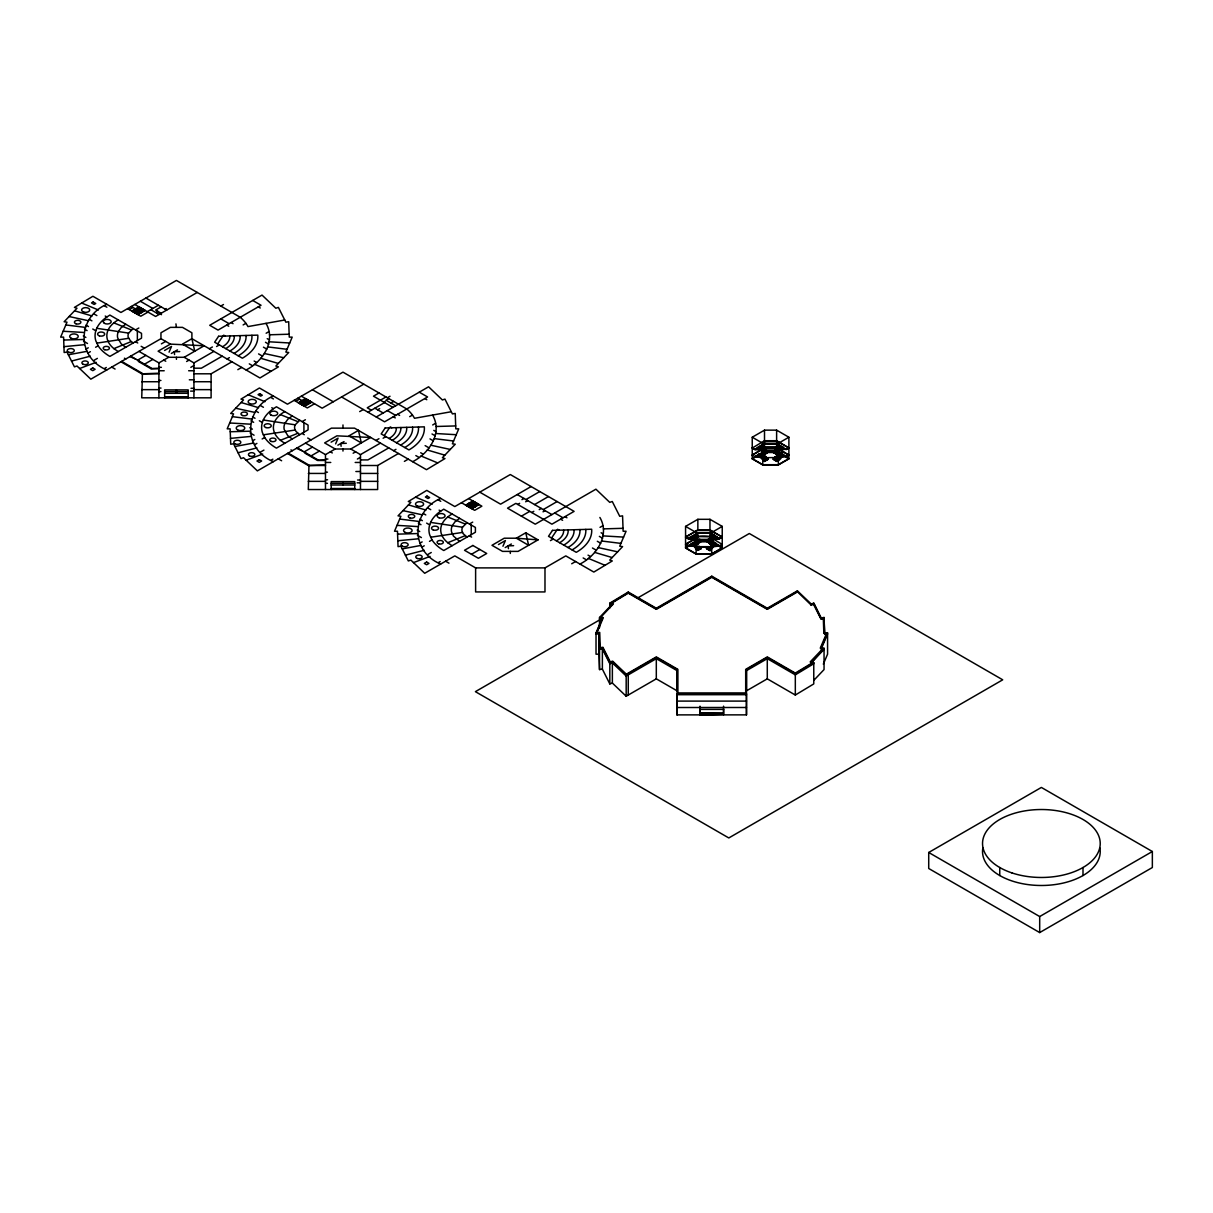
<?xml version="1.0" encoding="UTF-8"?>
<svg xmlns="http://www.w3.org/2000/svg" width="1213" height="1213" viewBox="0 0 1213 1213"><rect width="100%" height="100%" fill="white"/><g stroke="black" fill="none" stroke-linecap="round" stroke-linejoin="round"><path stroke-width="1.5" d="M246.072 369.965C262.463 361.823 276.443 341.232 266.011 323.355M412.632 461.683C429.008 453.541 442.988 432.95 432.571 415.058M579.95 564.06C596.341 555.918 610.321 535.342 599.889 517.451M106.774 304.296C77.496 316.972 75.691 356.986 106.774 369.965M273.319 395.999C244.04 408.69 242.251 448.704 273.319 461.683M440.653 498.391C411.374 511.082 409.569 551.081 440.653 564.06M95.797 330.77L96.737 328.298A50.628 29.233 0 0 1 106.88 316.972L109.883 315.077L141.527 333.348L141.527 338.154L109.883 356.41A50.628 29.233 0 0 1 98.147 345.781L95.842 340.883A50.628 29.233 0 0 1 95.797 330.77L92.764 329.026M262.342 422.488L263.282 420.001A50.628 29.233 0 0 1 273.425 408.69L276.443 406.795L308.072 425.066L308.072 429.857L276.443 448.128A50.628 29.233 0 0 1 264.692 437.499L262.402 432.601A50.628 29.233 0 0 1 262.342 422.488L259.324 420.744M429.675 524.88L430.615 522.394A50.628 29.233 0 0 1 440.759 511.082L443.761 509.187L475.405 527.443L475.405 532.249L443.761 550.52A50.628 29.233 0 0 1 432.025 539.891L429.736 534.994A50.628 29.233 0 0 1 429.675 524.88L426.642 523.121M626.181 696.232L626.181 674.928L656.309 657.537L677.112 669.546L677.112 690.849L656.309 678.84L626.181 696.232L612.368 683.071L609.821 683.92L602.376 669.136L599.525 669.576L598.964 654.186L596.023 654.186L596.023 632.883L602.376 617.933L599.525 617.493L599.525 627.788M596.72 632.337L602.376 617.933M746.465 670.668L767.283 658.659L795.319 674.853L813.771 663.738L811.224 662.889L824.052 649.395L821.216 648.955L821.216 647.833L827.569 632.883L824.628 632.883L824.052 617.493L821.216 617.933L813.771 603.149L811.224 603.998L797.396 590.837L767.283 608.229L711.788 576.19L656.309 608.229L628.258 592.035L609.821 603.149L609.821 607.94M821.216 648.955L827.569 634.005L824.628 634.005L824.052 618.615L821.216 619.055L813.771 603.149M823.324 664.148L827.569 654.186L827.569 632.883M169.077 352.164L171.518 346.448L164.574 350.451M335.622 443.882L338.063 438.151L331.119 442.169M502.955 546.259L505.396 540.543L498.452 544.546M133.203 342.961L130.398 340.838L128.184 337.078A17.649 10.189 0 0 1 128.623 333.105L133.203 328.541M299.747 434.663L295.927 431.358L294.729 428.796A17.649 10.189 0 0 1 295.184 424.823L299.747 420.259M467.081 537.056L463.245 533.75L462.062 531.173A17.649 10.189 0 0 1 462.517 527.215L467.081 522.636M217.673 343.946L222.874 336.137M384.218 435.664L389.434 427.855M551.551 538.056L556.767 530.248M775.228 450.084L773.151 452.494L767.981 452.494L760.415 456.619L767.981 452.252L773.151 452.252L780.717 456.376L778.352 457.741M777.321 447.688L779.398 445.035L777.73 446.718L778.488 447.157M777.063 455.178C783.204 447.097 785.205 458.317 776.623 461.456C765.812 454.541 784.508 464.913 773.576 458.984M708.574 539.254L706.497 541.65L701.326 541.65L694.185 545.789L693.275 545.334M710.651 536.859L712.744 534.205L716.201 536.449M715.17 537.647L709.969 543.667L706.497 541.18L713.638 545.789L714.533 545.334M710.409 544.349L712.319 541.893M715.033 545.001L710.378 550.384C698.309 544.152 718.824 553.083 707.331 547.669M599.525 617.493L612.368 603.998L609.821 603.149M811.224 662.889L824.052 648.273L821.216 647.833M813.787 680.372L824.052 669.576L824.052 648.273M125.712 324.22L121.224 327.586L118.389 331.528A28.248 16.315 0 0 0 117.676 337.881L121.224 343.901L125.712 347.282M292.257 415.923L287.769 419.304L284.949 423.246A28.248 16.315 0 0 0 284.221 429.584L287.769 435.619L292.257 439M459.591 518.315L455.102 521.696L452.282 525.623A28.248 16.315 0 0 0 451.554 531.976L453.465 536.085L459.591 541.377M628.258 592.035L628.258 593.157L609.821 604.271L612.368 605.12L612.368 603.998M795.319 673.731L813.771 662.616L813.771 683.92L795.319 695.034L767.283 678.84L746.465 690.849L746.465 669.546L767.283 657.537L795.319 673.731L795.319 695.034M129.26 309.588L132.975 307.45M131.762 311.028L138.964 306.859M132.172 311.271L135.674 309.239M135.886 309.133L139.389 307.101M132.581 311.514L136.099 309.482M136.296 309.36L139.798 307.344M133.005 311.756L136.508 309.724M136.72 309.603L140.223 307.586M133.415 311.984L136.917 309.967M137.13 309.846L140.632 307.829M133.839 312.226L137.342 310.21M137.554 310.088L141.057 308.072M134.249 312.469L137.751 310.452M137.964 310.331L141.466 308.299M134.673 312.711L138.176 310.695M138.373 310.573L141.876 308.542M135.083 312.954L138.585 310.922M138.798 310.801L142.3 308.784M135.507 313.197L139.01 311.165M139.207 311.044L142.709 309.027M135.917 313.424L139.419 311.407M139.631 311.286L143.134 309.27M136.341 313.667L139.844 311.65M140.041 311.529L143.543 309.512M136.751 313.909L140.253 311.893M140.465 311.771L143.968 309.755M137.16 314.152L140.663 312.135M140.875 312.014L144.377 309.982M137.585 314.394L141.087 312.363M141.299 312.257L144.802 310.225M137.994 314.637L145.211 310.467M147.289 311.665L158.387 305.267M147.986 312.075L140.769 316.229L127.592 308.633M85.956 349.147L88.276 347.797M161.162 306.859L155.613 310.073L161.162 313.272M156.659 311.877L157.69 311.271M95.6 347.252L98.147 345.781M156.78 313.136L157.826 312.545M88.064 353.013L90.353 351.679M165.15 309.163L166.226 308.557M197.234 292.454L155.613 316.472L134.81 304.463M135.568 329.906L138.828 328.01M93.992 360.352L97.374 358.381M104.485 368.525L106.319 367.463M170.366 344.113L158.099 351.194L168.637 357.289L184.209 357.289L204.163 345.766L170.366 344.113L160.95 338.685L90.823 379.169L76.995 366.008L74.448 366.857L67.003 352.073L64.153 352.513L63.592 337.123L60.65 337.123L67.003 322.173L64.153 321.733L76.995 308.238L74.448 307.389L92.901 296.275L120.936 312.469L176.431 280.43L240.235 317.275A61.529 35.526 0 0 1 247.968 326.585L284.752 320.005M220.811 306.07L223.48 304.524M161.39 343.87L165.665 341.399M135.78 359.139L129.958 356.577M137.585 360.185L145.909 355.379M138.995 360.989L138.297 361.398L150.791 368.6L158.918 368.191M144.514 364.188L152.838 359.382M171.321 353.468L177.492 349.89M138.964 351.376L158.918 362.899L168.637 357.289M243.131 324.932L245.905 323.34M186.605 361.504L189.061 360.094M209.333 348.753L212.411 346.979M216.566 346.509L219.341 344.917M184.209 357.289L193.928 362.899L213.882 351.376M190.835 367.327L193.928 365.538M222.206 356.182L201.388 368.191L193.928 368.191M266.147 333.241L269.059 331.558M227.058 358.987L229.409 357.623M193.928 373.801L211.107 373.801L231.91 361.777M237.824 369.662L241.705 367.433M295.805 401.306L299.52 399.153M298.307 402.746L305.524 398.577M298.716 402.989L302.219 400.957M302.431 400.836L305.934 398.819M299.141 403.216L302.644 401.2M302.841 401.078L306.343 399.062M299.55 403.459L303.053 401.442M303.265 401.321L306.768 399.304M299.975 403.702L303.477 401.685M303.675 401.564L307.177 399.532M300.384 403.944L303.887 401.928M304.099 401.806L307.602 399.774M300.809 404.187L304.311 402.155M304.508 402.049L308.011 400.017M301.218 404.429L304.721 402.398M304.933 402.276L308.436 400.26M301.628 404.672L305.13 402.64M305.342 402.519L308.845 400.502M302.052 404.899L305.555 402.883M305.767 402.761L309.27 400.745M302.462 405.142L305.964 403.125M306.176 403.004L309.679 400.987M302.886 405.385L306.389 403.368M306.586 403.247L310.088 401.215M303.295 405.627L306.798 403.611M307.01 403.489L310.513 401.458M303.72 405.87L307.223 403.838M307.42 403.717L310.922 401.7M304.129 406.112L307.632 404.081M307.844 403.959L311.347 401.943M304.554 406.34L311.756 402.185M314.531 403.777L307.314 407.947L294.137 400.335M252.501 440.865L254.821 439.515M262.144 438.97L264.692 437.499M254.609 444.716L256.898 443.397M363.779 384.157L322.158 408.19L301.355 396.181M302.113 421.624L305.388 419.728M260.537 452.055L263.918 450.099M379.032 392.967L373.483 396.181L392.906 407.386M271.03 460.243L272.864 459.181M359.67 411.601L363.293 409.509M385.977 396.969L367.251 407.795L371.405 410.191M387.356 397.773L390.025 396.242M388.751 398.577L385.977 400.184L395.681 405.779M383.824 402.14L385.249 401.321M367.948 412.193L384.582 402.58M302.34 450.857L296.503 448.294M304.129 451.903L312.454 447.097M377.652 409.797L379.639 408.645M390.829 402.989L393.603 401.382M305.54 452.707L304.842 453.101L317.336 460.318L325.478 459.909M376.257 416.999L428.583 386.795L442.396 399.956L444.944 399.107L452.388 413.891L455.239 413.451L455.8 428.841L458.741 428.841L452.388 443.791L455.239 444.231L442.396 457.726L444.944 458.575L426.491 469.689L354.545 428.144L331.407 428.144L257.368 470.887L243.54 457.726L240.993 458.575L233.548 443.791L230.713 444.231L230.136 428.841L227.195 428.841L233.548 413.891L230.713 413.451L243.54 399.956L240.993 399.107L259.446 387.993L287.481 404.187L342.976 372.148L406.78 408.993A61.529 35.526 0 0 1 414.512 418.288L451.297 411.723M311.074 455.906L319.383 451.1M337.866 445.171L344.052 441.608M305.524 443.094L325.478 454.602L335.182 449.007L350.754 449.007L370.708 437.484L336.911 435.831L324.644 442.912L335.182 449.007M409.691 416.65L412.465 415.058M353.15 453.222L355.621 451.797M375.894 440.471L378.956 438.697M383.111 438.227L385.886 436.635M350.754 449.007L360.473 454.602L380.427 443.094M357.38 459.045L360.473 457.256M388.751 447.885L367.948 459.909L360.473 459.909M432.692 424.959L435.603 423.276M393.603 450.69L395.954 449.341M360.473 465.504L377.652 465.504L398.455 453.495M404.384 461.38L408.25 459.151M465.64 505.139L472.858 500.969M466.065 505.381L469.567 503.35M469.765 503.228L473.267 501.212M466.474 505.609L469.977 503.592M470.189 503.471L473.692 501.454M466.899 505.851L470.401 503.835M470.599 503.713L474.101 501.697M467.308 506.094L470.811 504.077M471.023 503.956L474.526 501.924M467.733 506.337L471.235 504.32M471.432 504.199L474.935 502.167M468.142 506.579L471.645 504.547M471.857 504.426L475.36 502.409M468.552 506.822L472.054 504.79M472.266 504.669L475.769 502.652M468.976 507.049L472.479 505.033M472.691 504.911L476.193 502.895M469.386 507.292L472.888 505.275M473.1 505.154L476.603 503.137M469.81 507.534L473.313 505.518M473.51 505.396L477.012 503.38M470.219 507.777L473.722 505.76M473.934 505.639L477.437 503.607M470.644 508.02L474.147 505.988M474.344 505.882L477.846 503.85M471.053 508.262L474.556 506.23M474.768 506.109L478.271 504.092M471.478 508.505L474.98 506.473M475.178 506.352L478.68 504.335M471.887 508.732L479.105 504.578M419.834 543.242L422.154 541.908M429.478 541.362L432.025 539.891M421.942 547.108L424.232 545.789M531.112 486.549L500.59 504.168L479.787 492.16M469.446 524.001L472.706 522.121M521.939 499.65L524.001 498.452M427.871 554.447L431.252 552.491M525.911 499.559L539.785 491.553M517.708 504.441L519.649 503.319M525.654 501.788L527.7 500.605M534.584 504.563L548.443 496.557M438.363 562.62L440.198 561.558M521.393 516.177L529.717 511.37M531.703 512.523L533.811 511.31M539.224 509.627L541.271 508.429M543.242 509.581L557.116 501.56M543.045 511.825L545.092 510.643M471.463 554.28L479.787 549.474M525.775 532.78L516.359 538.208L504.244 538.208L491.978 545.304L502.516 551.384L518.087 551.384L538.041 539.861L525.775 532.78L528.625 545.304L516.359 538.208L538.041 539.861M505.199 547.563L511.37 544M550.444 540.619L553.219 539.012M752.242 437.226L764.508 430.145L776.623 430.145L788.89 437.226L788.89 458.863L778.352 464.943L762.78 464.943L752.242 458.863L752.242 437.226L762.78 443.321L778.352 443.321L788.89 437.226M600.026 527.352L602.937 525.669M544.986 567.896L565.789 555.888L593.824 572.066L612.277 560.952L609.73 560.103L622.572 546.623L619.722 546.184L626.075 531.233L623.133 531.233L622.572 515.843L619.722 516.283L612.277 501.5L609.73 502.349L595.917 489.188L535.267 524.183L507.534 508.171L515.859 503.365L551.915 524.183L574.113 511.37L510.309 474.541L454.814 506.564L426.779 490.386L408.326 501.5L410.873 502.349L398.046 515.843L400.881 516.283L394.528 531.233L397.47 531.233L398.046 546.623L400.881 546.184L408.326 560.952L410.873 560.103L424.702 573.279L454.814 555.888L475.617 567.896L544.986 567.896L544.986 591.929L475.617 591.929L475.617 567.896M761.734 445.035L767.981 452.009L764.508 454.496L758.277 447.051L761.734 445.035L763.477 447.4M752.242 447.809L755.017 449.401L761.734 445.277M755.017 449.644L764.933 443.685L776.199 443.685L786.115 449.401L788.89 447.809L776.623 440.713L764.508 440.713L752.242 448.052L755.017 449.644L761.248 449.644L764.721 447.4L776.411 447.4L779.883 449.401L778.352 450.523L762.78 450.523C758.337 446.945 761.794 452.965 763.917 449.31M755.017 449.159L759.732 447.157L762.643 447.4M762.568 445.762L756.26 449.159M755.835 449.401L762.568 446.005M756.669 449.401L760.976 447.157M757.094 449.401L762.992 446.248M762.219 447.157L758.337 449.159M757.503 449.401L763.402 446.718M758.762 449.401L763.402 446.96L764.721 447.4L752.242 455.011L755.017 456.861L762.78 457.741L778.352 457.498M759.171 449.401L763.826 447.203M764.311 447.157L759.596 449.401M764.311 447.4L760.839 449.159M752.242 455.254L762.977 449.053M761.597 450.645L763.917 449.553M761.597 450.887L765.479 449.128M762.022 451.13L765.903 449.614L762.431 451.843C764.008 455.421 771.574 447.642 763.674 453.056M762.022 451.372L765.903 449.614M762.158 452.494L755.017 456.861M766.313 450.326L762.856 452.085L766.313 450.326L767.571 451.524L764.099 453.768L767.571 451.524M755.305 456.846L752.242 458.62L762.78 464.7L778.352 464.7L788.89 458.62L775.228 449.841M755.017 456.376L759.732 454.617M752.242 458.863L755.305 457.089M755.835 456.619C756.836 454.526 765.479 452.419 762.643 454.375M763.265 452.57L766.737 450.569M762.568 453.207L756.669 456.376M763.265 452.813L766.737 450.811M571.702 563.772L575.584 561.528M756.26 456.619L762.992 453.45M757.503 456.619L762.992 453.692M757.928 456.619L762.643 454.617M758.337 456.619L763.402 453.935M758.762 456.619L763.887 454.375C765.464 454.617 757.139 460.227 764.326 456.998M780.717 449.159L776.411 447.4L788.89 455.011L786.115 456.619L778.973 452.737M776.836 447.157L782.37 449.401L777.73 446.718M777.654 447.157L776.487 448.158M778.488 447.4L782.794 449.401C788.723 449.947 768.693 442.457 783.204 449.159M761.597 458.089L763.917 456.528M780.293 456.376L773.151 452.494L774.819 450.326M779.883 449.644L786.115 449.159L778.913 447.157M762.431 458.817L765.903 456.816L766.737 457.771L763.265 459.772L762.022 458.575L765.479 456.573M779.398 445.035L782.855 447.051L781.612 448.249M762.856 459.302L766.313 457.301L762.856 459.545M776.836 447.4L781.96 449.401M780.778 449.447L779.11 451.13L776.805 449.796M763.265 459.772C774.667 454.238 756.124 464.913 767.147 458.256M779.11 451.13L778.291 452.085L774.819 450.084M763.674 460.5L767.571 458.741L764.508 461.456L767.571 458.984M778.291 452.328L776.623 454.011L773.151 452.009M784.038 449.401L778.564 446.005M767.981 459.454L764.099 461.213L758.277 454.496L762.219 454.375M778.488 454.375L777.73 453.935L779.398 452.252M784.462 449.401L778.564 445.762M767.981 459.211L764.508 461.456M776.896 454.89L782.794 456.619L777.73 453.935M776.487 455.375C776.168 452.161 783.75 461.213 776.805 456.998M778.488 454.617L786.115 456.619M774.819 457.301L778.701 459.06L777.457 460.258L773.985 458.256L774.819 457.301L778.291 459.302M773.576 458.741L777.457 460.258M785.296 456.619L780.156 454.375M782.855 454.253L781.399 454.375M782.855 454.496L781.612 455.451M775.228 456.816L779.11 458.332M782.794 456.619L778.14 453.692M783.204 456.619L778.14 453.45M685.572 526.397L697.854 519.316L709.969 519.316L722.235 526.397L722.235 548.018L711.697 554.114L696.126 554.114L685.572 548.018L685.572 526.397L696.126 532.492L711.697 532.492L722.235 526.397M694.594 538.572L698.066 536.571L709.757 536.813L713.229 538.815L719.461 538.815L722.235 537.207L709.969 530.126L697.854 530.126L685.572 537.207L688.347 538.815L696.126 539.694L711.697 539.694C719.021 535.494 696.065 534.766 693.76 538.329M690.849 538.329C710.136 526.002 669.955 548.397 698.279 532.841L709.544 532.841L719.461 538.572L722.235 536.965L709.969 529.884L697.854 529.884L685.572 536.965L689.181 538.572L693.063 536.328L696.747 535.888M688.347 538.815L698.279 533.083L709.544 533.083L719.461 538.815L712.744 534.448M689.181 538.572L695.913 534.933M689.606 538.572L695.913 535.176M690.015 538.572L696.323 535.646L697.642 536.571L694.185 538.572L693.275 537.89M691.258 538.572L695.565 536.328M691.683 538.572L695.989 536.571M692.092 538.572L697.581 536.859M692.517 538.572L697.157 536.616M694.791 538.86L685.572 544.182L688.347 545.789L695.504 541.893L685.572 547.791L696.126 553.871L711.697 553.871L722.235 547.791L714.745 543.773M694.791 539.103L685.572 544.425L688.347 546.017L694.594 546.017L697.642 543.545M696.611 541.741C707.437 535.236 689.136 546.062 697.672 538.966M695.352 540.543L697.672 539.209M696.747 543.333L698.066 544.015L691.819 544.015L695.504 541.65M695.777 541.013L698.082 539.436M688.347 545.789L695.079 541.423M685.572 548.018C704.753 535.979 695.701 545.805 688.347 545.547M690.015 545.789L694.321 543.773M690.44 545.789L696.323 542.62L695.079 541.65L697.414 544.349M696.611 541.984L700.492 540.21L697.02 542.454L697.642 543.773M690.849 545.789L696.747 543.106L691.258 545.547M700.902 540.937C690.44 544.789 706.845 541.741 699.249 539.254M691.683 545.789L696.398 543.773M692.517 545.789L697.581 544.061M710.166 536.328L712.744 534.205M692.926 545.789L697.157 543.818M697.854 543.181L701.326 541.18M697.672 546.168C690.637 549.625 696.368 541.256 701.326 541.423L706.497 541.423L714.048 545.547M710.242 536.859L716.549 538.572L711.485 535.646M715.306 538.572L711 536.328L714.882 538.572M715.715 538.329L711.425 536.328M719.461 538.329L717.383 538.572L711.834 536.328M707.331 540.21C718.278 547.654 699.78 534.963 711.622 541.498M706.906 540.695L710.378 542.939L707.331 540.452M695.352 547.503L697.672 546.411M695.352 547.745L698.082 546.654M695.777 547.988L699.249 546.229M700.068 546.942L696.186 548.701C697.763 552.264 705.329 544.485 697.445 549.914M714.533 538.132L712.046 540.771L709.726 539.436M697.02 549.671L700.068 547.184M710.788 542.211L712.046 540.771M716.549 538.572L711.485 535.403M692.775 545.001L697.445 550.384L701.326 548.625L700.492 547.427M710.242 544.061L712.744 541.65L719.461 545.789M697.445 550.384L701.326 548.382M710.985 545.213L713.714 546.305L710.166 544.015M711.485 542.863L716.549 545.547L714.882 545.789L709.757 544.015L716.004 543.545M715.306 545.547L711 543.545M715.715 545.789L711.425 543.545M707.74 546.942L711.212 548.943M715.579 543.773L715.367 544.137M722.235 544.182L719.461 546.017L711.697 546.896L696.126 546.896L694.594 545.789M713.289 546.547L711.622 548.458L708.165 546.699M716.549 545.789L717.793 545.547L711.91 542.378M710.788 549.671L709.969 550.626L706.497 548.625M717.793 545.789L719.461 545.547M600.056 619.676L475.39 691.653L728.801 837.956L1002.711 679.811L749.316 533.508L637.78 597.903M628.258 593.157L656.309 609.351L711.788 577.312L767.283 609.351L797.396 591.959L797.396 590.837M928.718 852.481L1041.376 787.434L1152.35 851.511L1152.35 867.522L1039.693 932.57L928.718 868.493L928.718 852.481L1039.693 916.543L1152.35 851.511M118.222 319.883A38.846 22.425 0 0 0 107.426 339.64L108.154 341.55A38.846 22.425 0 0 0 113.87 348.616L131.247 341.581M284.767 411.601A38.846 22.425 0 0 0 273.971 431.358L274.714 433.268A38.846 22.425 0 0 0 280.415 440.319L297.792 433.299M452.1 513.994A38.846 22.425 0 0 0 441.305 533.735L442.048 535.646A38.846 22.425 0 0 0 447.749 542.711L465.125 535.691M79.618 368.509L96.161 362.323M246.163 460.212L262.721 454.041M413.497 562.605L430.039 556.418M609.821 683.92L609.821 662.616L612.368 661.767L626.181 674.928M810.951 604.62L813.286 603.831L820.67 618.478L823.293 618.084L823.854 633.338L826.569 633.338L820.261 648.151L822.884 648.561L810.163 661.934L812.513 662.723L795.303 673.079L767.283 656.9L745.692 669.364L745.692 693.108L677.9 693.123L677.9 669.364L656.309 656.9L626.333 674.201L612.641 661.146L610.291 661.934L602.906 647.272L600.283 647.681L599.722 632.428L597.023 632.428L603.316 617.614L600.693 617.205M602.376 619.055L599.525 618.615L613.429 603.831L611.079 603.043L628.273 592.687L656.309 608.865L711.788 576.827L767.283 608.865L797.244 591.565L811.224 605.12L813.771 604.271M71.522 361.065L90.338 356.167M238.082 452.767L256.883 447.885M405.4 555.16L424.216 550.277M68.368 354.787L87.124 351.3M234.913 446.505L253.684 443.018M402.246 548.883L421.017 545.41M609.821 662.616L602.376 647.833L599.525 648.273L599.525 669.576M96.722 343.143L128.608 338.321M263.266 434.845L295.153 430.039M430.6 537.238L462.487 532.431M63.94 346.66L84.319 344.704M230.485 438.378L250.879 436.422M397.819 540.755L418.197 538.815M179.736 351.573L174.263 351.755L174.566 354.56M346.296 443.276L340.823 443.473L341.111 446.278M513.615 545.668L508.141 545.865L508.444 548.655M63.698 340.049L83.394 339.473M269.468 334.788L289.149 334.212M230.243 431.752L249.939 431.191M436.028 426.491L455.694 425.93M397.576 534.145L417.272 533.568M603.361 528.883L623.027 528.307M158.918 367.327L161.39 367.327M151.049 368.752L158.918 368.752M158.918 370.753L164.21 370.753M188.637 370.753L193.928 370.753M158.918 373.225L142.725 373.801M158.918 373.801L141.739 373.801L120.936 361.777M189.319 379.805L193.928 379.805M158.918 380.457L160.92 380.457M141.739 381.731L158.918 381.731M193.928 381.731L211.107 381.731M158.918 388.069L161.026 388.069M191.032 388.296L193.928 388.296M141.739 389.646L158.918 389.646M193.928 389.646L211.107 389.646M190.577 391.117L193.928 391.117M158.918 391.617L160.904 391.617M164.65 391.587L188.197 391.587M164.65 393.3L188.197 393.3M164.65 396.803L188.197 396.803M164.65 397.136L188.197 397.136M164.65 397.485L188.197 397.485M764.508 440.956L776.623 440.956L788.89 448.052L786.115 449.644L776.199 443.928L764.933 443.685M764.508 447.931L776.623 447.931M762.643 447.157L764.645 448.158L776.623 448.158L776.623 442.7M762.78 450.281L778.352 450.281L780.293 449.401M766.237 451.13L774.895 451.13M766.237 451.372L774.895 451.372M767.965 451.524L774.895 451.524M767.965 451.767L774.895 451.767M764.721 454.86L758.474 454.375M325.478 459.045L327.935 459.045M317.594 460.47L325.478 460.47M325.478 462.456L330.755 462.456M355.182 462.456L360.473 462.456M325.478 464.943L309.27 465.504M325.478 465.504L308.299 465.504L287.481 453.495M355.864 471.508L360.473 471.508M325.478 472.175L327.465 472.175M308.299 473.434L325.478 473.434M360.473 473.434L377.652 473.434M325.478 479.787L327.571 479.787M357.577 480.014L360.473 480.014M308.299 481.364L325.478 481.364M360.473 481.364L377.652 481.364M357.122 482.819L360.473 482.819M325.478 483.32L327.465 483.32M331.194 483.305L354.742 483.305M331.194 485.003L354.742 485.003M331.194 488.521L354.742 488.521M331.194 488.854L354.742 488.854M331.194 489.203L354.742 489.203M711.697 539.451L696.126 539.451L694.185 538.572M699.583 540.301L708.225 540.301M699.583 540.543L708.225 540.543M596.023 632.883L598.964 632.883L599.525 649.395L602.376 648.955L609.821 663.738L612.368 662.889L626.181 676.05L656.309 658.659L677.112 670.668M596.023 634.005L598.964 634.005M677.112 694.7L746.48 694.685M677.112 701.099L746.48 701.099M677.112 707.513L746.48 707.497M677.112 714.882L746.48 714.866L746.48 693.563L677.112 693.578L677.112 714.882L677.112 669.546M269.15 341.793L289.71 342.991M63.137 331.255L83.652 332.453M435.694 433.511L456.255 434.709M229.697 422.973L250.212 424.171M603.028 535.888L623.588 537.101M397.03 525.365L417.545 526.563M267.755 346.903L287.026 349.299M65.82 324.948L85.092 327.358M434.315 438.621L453.571 441.016M232.365 416.666L251.637 419.061M601.633 540.998L620.904 543.394M399.699 519.058L418.97 521.454M96.737 328.298L128.623 333.105M263.282 420.001L295.184 424.823M430.615 522.394L462.517 527.215M264.389 353.514L283.736 357.729M69.111 316.532L88.413 320.732M430.933 445.232L450.281 449.447M235.671 408.235L254.957 412.45M598.267 547.609L617.614 551.824M403.004 510.628L422.291 514.828M260.734 358.26L278.277 363.445M74.569 310.801L92.052 315.971M427.279 449.978L444.837 455.163M241.114 402.519L258.596 407.689M594.613 552.37L612.156 557.555M408.447 504.896L425.93 510.067M811.224 661.767L813.771 662.616M113.87 322.885L131.247 329.906M280.415 414.603L297.792 421.624M447.749 516.981L465.125 524.016M254.412 364.249L271.166 371.223M81.68 303.038L98.389 309.982M420.972 455.967L437.711 462.926M248.225 394.756L264.95 401.7M588.305 558.359L605.044 565.319M415.559 497.133L432.268 504.092M781.127 449.401L777.321 447.445M779.686 449.932L788.89 455.254L786.115 456.861L779.883 456.619M776.805 450.038L779.11 451.372M775.228 449.614L778.701 451.843M779.398 452.494L786.115 456.376M776.623 451.767L779.686 453.541M785.827 457.089L788.89 458.863M774.394 450.569L777.867 452.813M778.564 452.965L784.872 456.376M773.985 451.054L777.457 453.298L773.985 451.281M777.033 453.526L773.576 451.524L777.033 453.768M781.96 456.619L777.73 454.178L776.411 454.86L782.658 454.375M777.654 454.375L781.551 456.619M776.805 457.24L779.11 458.575M758.277 447.051L759.732 447.157M759.52 448.249L758.686 447.279M774.819 457.528L778.291 459.545M777.867 459.772L774.394 457.771L777.867 460.015M761.734 452.252L762.568 452.965M777.033 461.213L773.151 459.211M764.645 455.375L763.402 454.178L759.171 456.376M758.277 454.496L759.52 455.451M762.78 457.498L760.839 456.619M711.91 534.933L718.217 538.329M711.91 535.176L717.793 538.572M713.032 538.86L722.235 544.425M710.985 537.996L713.289 539.573M710.151 538.966L712.456 540.543M708.574 539.012L712.046 541.013M712.744 541.423L716.201 543.424M712.319 541.65L719.461 546.017M711.212 541.741L707.74 539.74L711.212 541.984M711.91 542.135L722.235 548.018M711.485 542.62L717.383 545.547M716.14 545.789L712.258 543.773M709.757 543.773L713.229 546.017M710.985 545.456L713.289 546.79M709.726 546.654L712.046 547.988M709.726 546.896L712.046 548.231M695.352 540.301L693.351 538.572M706.906 547.897L710.378 550.141M706.497 548.382L709.969 550.626M691.607 543.424L692.441 544.137M695.777 548.231L699.658 546.699M419.273 392.178L427.583 396.969L384.582 421.806L341.581 396.969M424.823 398.577L426.794 399.714M252.713 300.46L261.038 305.267L218.037 330.088L209.713 325.281L262.023 295.077L275.851 308.238L278.399 307.389L285.843 322.173L288.694 321.733L289.255 337.123L292.197 337.123L285.843 352.073L288.694 352.513L275.851 366.008L278.399 366.857L259.946 377.971L191.897 338.685L182.481 344.113L194.747 351.194L191.897 338.685L191.897 332.787L182.481 327.358L170.366 327.358L160.95 332.787L160.95 338.685M258.263 306.859L260.249 307.996M433.784 430.372L436.028 431.676M267.224 338.654L269.483 339.958M432.025 433.981L435.27 435.846M397.637 414.27L399.623 415.407M601.117 532.75L603.361 534.054M387.356 410.585L395.681 415.392M265.48 342.278L268.71 344.143M231.092 322.552L233.063 323.689M393.3 416.772L395.271 417.909M564.97 516.647L566.956 517.784M599.358 536.373L602.588 538.238M429.993 438.894L433.39 440.85M220.811 318.883L229.136 323.689M374.878 408.19L383.202 412.996M554.69 512.978L563.014 517.784M226.755 325.054L228.726 326.206M263.448 347.176L266.845 349.132M560.633 519.164L562.605 520.301M517.238 494.555L551.915 514.585M597.327 541.286L600.723 543.242M425.126 445.626L429.084 447.915M390.222 426.87L391.799 427.795M258.581 353.908L262.539 356.197M592.46 548.003L596.417 550.293M223.662 335.167L225.254 336.077M557.54 529.262L559.132 530.172M312.454 389.767L333.257 401.776M420.699 452.752L423.11 454.147M145.909 298.049L166.712 310.073M254.154 361.034L256.565 362.429M415.832 455.572L419.046 457.422M588.032 555.145L590.443 556.524M249.287 363.855L252.501 365.704M140.359 301.264L152.838 308.466M160.131 313.879L161.511 314.667M583.165 557.95L586.379 559.815M150.761 309.664L159.085 314.47M297.852 398.198L308.254 404.202M301.81 400.715L308.057 404.323M468.703 498.573L481.879 506.17L474.662 510.339L461.486 502.728M131.307 306.48L141.709 312.484M135.265 309.012L141.496 312.605M469.355 502.986L475.602 506.594M469.143 503.107L475.39 506.716M270.893 397.47L273.425 398.941M104.348 305.752L106.88 307.223M438.227 499.862L440.759 501.318M271.788 407.735L273.425 408.69M105.243 316.032L106.88 316.972M260.537 405.627L263.418 407.28M439.121 510.127L440.759 511.082M301.976 433.375L304.281 434.709M93.992 313.909L96.873 315.577M307.708 438.029L310.998 439.925M330.33 451.797L332.301 452.949M427.871 508.004L430.751 509.672M255.882 411.071L258.445 412.556M135.431 341.672L137.736 342.991M141.163 346.312L144.453 348.207M469.31 535.767L471.614 537.086M163.785 360.094L165.756 361.231M89.337 319.353L91.9 320.839M423.216 513.463L425.778 514.934M252.501 416.817L255.018 418.273M85.956 325.114L88.473 326.555M250.985 420.775L253.638 422.306M297.2 447.885L318.003 459.909M419.834 519.209L422.351 520.665M84.425 329.057L87.093 330.603M130.64 356.182L151.458 368.191M418.318 523.167L420.972 524.698M290.953 449.887L292.333 450.69M249.848 427.673L252.41 429.159M124.408 358.184L125.788 358.987M288.178 453.101L308.981 465.11L308.299 489.536L377.652 489.536L377.652 465.504M83.303 335.956L85.865 337.441M250.06 432.889L254.078 435.209M417.181 530.066L419.743 531.552M121.634 361.383L142.437 373.392L141.739 397.819L211.107 397.819L211.107 373.801M83.515 341.171L87.518 343.491M417.393 535.282L421.411 537.586M278.262 458.817L281.628 460.758M111.717 367.099L115.083 369.04M445.596 561.21L448.962 563.15M452.1 545.714L447.749 542.711M284.767 443.321L280.415 440.319M118.222 351.603L113.87 348.616M761.734 452.494L767.571 459.211M697.157 536.859L695.079 534.205M692.653 537.647L697.854 543.667M175.93 323.871L176.431 327.358M746.465 669.546L746.48 714.866M723.57 713.714L700.022 713.471M343.006 481.606L343.006 485.003M176.461 389.889L176.461 393.3M1082.997 867.522L1082.997 875.528M1039.693 916.543L1039.693 932.57M999.755 867.522L999.755 875.528M824.628 632.883L824.628 634.005M824.052 617.493L824.052 622.284M821.216 617.933L821.216 619.055M811.224 603.998L811.224 605.12M782.855 447.051L776.623 454.011M782.658 447.157L758.474 447.157M782.233 447.4L781.399 447.157M781.127 456.619L780.368 457.134M778.352 443.321L778.352 464.943M776.623 430.145L776.623 440.956M767.283 608.229L767.283 609.351M767.283 657.537L767.283 678.84M764.508 430.145L764.508 448.158M762.78 443.321L762.78 464.943M760.763 457.134L760.005 456.619M723.57 706.178L723.57 714.882M715.791 536.692L713.502 536.328M715.791 543.894L711.834 543.545M714.882 545.789L713.714 546.305M713.638 545.789L711.697 546.669L696.126 546.669L694.185 545.789M713.229 538.815L709.757 536.813M711.788 576.19L711.788 577.312M711.697 532.492L711.697 554.114M709.969 519.316L709.969 530.126M709.969 531.87L709.969 537.086M700.022 706.178L700.022 714.882M697.854 519.316L697.854 530.126M697.854 533.614L697.854 537.086M696.126 532.492L696.126 554.114M695.989 543.545L692.244 543.773M693.063 536.328L691.819 536.813M656.309 608.229L656.309 609.351M656.309 657.537L656.309 678.84M628.258 674.853L628.258 695.034M612.368 661.767L612.368 683.071M602.376 647.833L602.376 669.136M598.964 632.883L598.964 654.186M510.309 551.384L510.309 553.446M471.235 525.047L471.235 534.66M360.473 454.602L360.473 489.536M354.742 489.536L354.742 481.606L331.194 481.606L331.194 489.536M342.976 424.959L342.976 428.144M342.976 449.007L342.976 451.069M325.478 454.602L325.478 489.536M303.917 422.655L303.917 432.268M193.928 362.899L193.928 397.819M188.197 397.819L188.197 389.889L164.65 389.889L164.65 397.819M176.431 357.289L176.431 359.351M158.918 362.899L158.918 397.819M137.357 330.937L137.357 340.55M396.302 427.658A24.745 14.283 0 0 1 389.085 438.484M400.821 427.522A29.248 16.891 0 0 1 392.284 440.319M406.689 427.355A35.147 20.287 0 0 1 396.439 442.73M412.572 427.188A41.03 23.684 0 0 1 400.608 445.126M418.455 427.006A46.913 27.08 0 0 1 404.763 447.536M568.139 529.914A29.248 16.891 0 0 1 559.618 542.711M585.773 529.399A46.913 27.08 0 0 1 572.096 549.914M579.905 529.565A41.03 23.684 0 0 1 567.942 547.518M574.022 529.747A35.147 20.287 0 0 1 563.772 545.107M563.636 530.051A24.745 14.283 0 0 1 556.418 540.862M251.895 335.304A46.913 27.08 0 0 1 238.218 355.818M229.757 335.94A24.745 14.283 0 0 1 222.54 346.766M240.144 335.637A35.147 20.287 0 0 1 229.894 351.012M234.261 335.819A29.248 16.891 0 0 1 225.739 348.601M246.027 335.47A41.03 23.684 0 0 1 234.064 353.408M1099.903 847.963A58.846 33.979 0 0 1 1041.376 885.49A58.846 33.979 0 0 1 982.848 847.963M218.598 336.274L214.64 342.202L242.388 358.214A52.796 30.477 0 0 0 257.778 335.122L218.598 336.274M385.143 427.977L381.185 433.92L408.933 449.932A52.796 30.477 0 0 0 424.323 426.84L385.143 427.977M552.476 530.369L548.519 536.298L576.266 552.324A52.796 30.477 0 0 0 591.656 529.232L552.476 530.369M93.128 301.976L91.491 302.916L94.129 304.433L95.766 303.493L93.128 301.976M92.764 367.948L90.414 369.298L92.764 370.662L95.114 369.298L92.764 367.948M259.673 393.679L258.051 394.619L260.674 396.151L262.311 395.211L259.673 393.679M259.309 459.666L256.959 461.016L259.309 462.38L261.659 461.016L259.309 459.666M358.442 430.388L349.026 435.831L361.307 442.912L358.442 430.388M427.006 496.072L425.369 497.012L428.007 498.528L429.645 497.588L427.006 496.072M426.642 562.044L424.292 563.408L426.642 564.758L428.993 563.408L426.642 562.044M472.843 545.471L464.518 550.277L478.392 558.283L486.716 553.477L472.843 545.471M723.57 709.378L700.022 709.393L700.022 712.895L723.57 712.895L723.57 709.378M723.57 714.29L700.022 714.639L723.57 714.29M242.585 415.528A3.23 1.865 0 0 0 247.452 413.906A3.23 1.865 0 0 0 242.585 412.299A3.23 1.865 0 0 0 242.585 415.528M265.935 427.567A3.548 2.047 0 0 0 271.257 425.793A3.548 2.047 0 0 0 265.935 424.019A3.548 2.047 0 0 0 265.935 427.567M271.318 441.441A3.139 1.804 0 0 0 276.018 439.879A3.139 1.804 0 0 0 271.318 438.302A3.139 1.804 0 0 0 271.318 441.441M270.969 415.043A3.973 2.29 0 0 0 277.595 414.012A3.973 2.29 0 0 0 272.743 411.207A3.973 2.29 0 0 0 270.969 415.043M234.822 443.746A3.518 2.032 0 0 0 240.705 442.836A3.518 2.032 0 0 0 236.399 440.349A3.518 2.032 0 0 0 234.822 443.746M249.362 455.83A3.214 1.865 0 0 0 254.745 454.996A3.214 1.865 0 0 0 250.803 452.722A3.214 1.865 0 0 0 249.362 455.83M237.657 429.978A4.291 2.487 0 0 0 244.708 428.583A4.291 2.487 0 0 0 239.113 425.763A4.291 2.487 0 0 0 237.657 429.978M250.166 403.747A4.079 2.365 0 0 0 256.292 401.7A4.079 2.365 0 0 0 250.166 399.653A4.079 2.365 0 0 0 250.166 403.747M409.918 517.921A3.23 1.865 0 0 0 414.77 516.298A3.23 1.865 0 0 0 409.918 514.676A3.23 1.865 0 0 0 409.918 517.921M404.99 532.355A4.291 2.487 0 0 0 412.041 530.976A4.291 2.487 0 0 0 406.446 528.14A4.291 2.487 0 0 0 404.99 532.355M402.155 546.138A3.518 2.032 0 0 0 408.038 545.228A3.518 2.032 0 0 0 403.732 542.727A3.518 2.032 0 0 0 402.155 546.138M417.499 506.124A4.079 2.365 0 0 0 423.625 504.092A4.079 2.365 0 0 0 417.499 502.046A4.079 2.365 0 0 0 417.499 506.124M417.363 558.511A3.214 1.865 0 0 0 422.185 556.903A3.214 1.865 0 0 0 417.363 555.281A3.214 1.865 0 0 0 417.363 558.511M433.268 529.96A3.548 2.047 0 0 0 438.59 528.186A3.548 2.047 0 0 0 433.268 526.412A3.548 2.047 0 0 0 433.268 529.96M439.121 517.799A3.973 2.29 0 0 0 445.065 515.813A3.973 2.29 0 0 0 439.121 513.827A3.973 2.29 0 0 0 439.121 517.799M438.651 543.833A3.139 1.804 0 0 0 443.336 542.256A3.139 1.804 0 0 0 438.651 540.695A3.139 1.804 0 0 0 438.651 543.833M99.375 335.865A3.548 2.047 0 0 0 104.712 334.075A3.548 2.047 0 0 0 99.375 332.301A3.548 2.047 0 0 0 99.375 335.865M82.818 364.112A3.214 1.865 0 0 0 88.2 363.278A3.214 1.865 0 0 0 84.258 361.004A3.214 1.865 0 0 0 82.818 364.112M104.409 323.325A3.973 2.29 0 0 0 111.05 322.294A3.973 2.29 0 0 0 106.198 319.489A3.973 2.29 0 0 0 104.409 323.325M83.621 312.029A4.079 2.365 0 0 0 89.747 309.982A4.079 2.365 0 0 0 83.621 307.95A4.079 2.365 0 0 0 83.621 312.029M69.005 352.361A3.518 2.032 0 0 0 74.281 350.602A3.518 2.032 0 0 0 69.005 348.828A3.518 2.032 0 0 0 69.005 352.361M76.04 323.81A3.23 1.865 0 0 0 80.892 322.203A3.23 1.865 0 0 0 76.04 320.581A3.23 1.865 0 0 0 76.04 323.81M71.112 338.26A4.291 2.487 0 0 0 78.163 336.88A4.291 2.487 0 0 0 72.553 334.045A4.291 2.487 0 0 0 71.112 338.26M104.758 349.723A3.139 1.804 0 0 0 109.458 348.161A3.139 1.804 0 0 0 104.758 346.6A3.139 1.804 0 0 0 104.758 349.723M1011.945 872.92A58.846 33.979 0 0 0 1100.221 843.49A58.846 33.979 0 0 0 1011.945 814.075A58.846 33.979 0 0 0 1011.945 872.92"/></g></svg>
